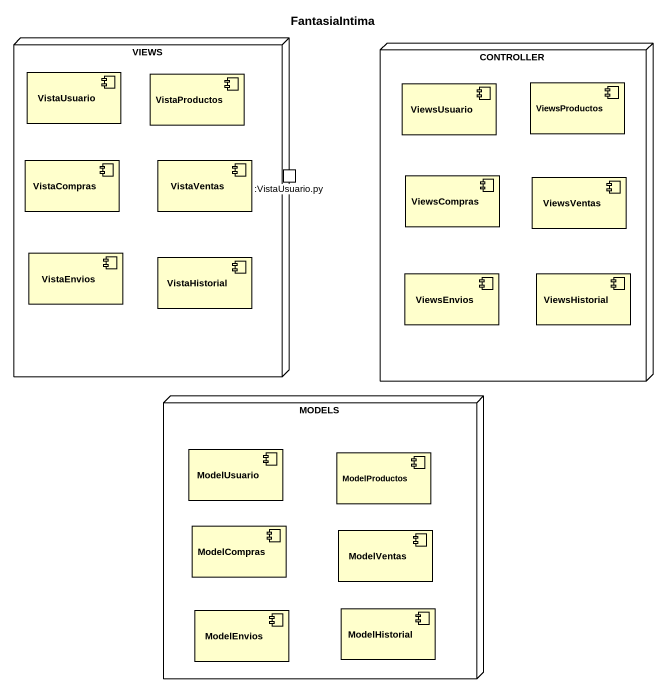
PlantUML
@startuml
title FantasiaIntima
node VIEWS {
  component VistaUsuario
  component VistaProductos
  component VistaCompras
  component VistaVentas
  port ":VistaUsuario.py" as VistaUsuario_py
  component VistaEnvios
  component VistaHistorial
}
node CONTROLLER {
  component ViewsUsuario
  component ViewsProductos
  component ViewsCompras
  component ViewsVentas
  component ViewsEnvios
  component ViewsHistorial
}
node MODELS {
  component ModelUsuario
  component ModelProductos
  component ModelCompras
  component ModelVentas
  component ModelEnvios
  component ModelHistorial
}
@enduml
